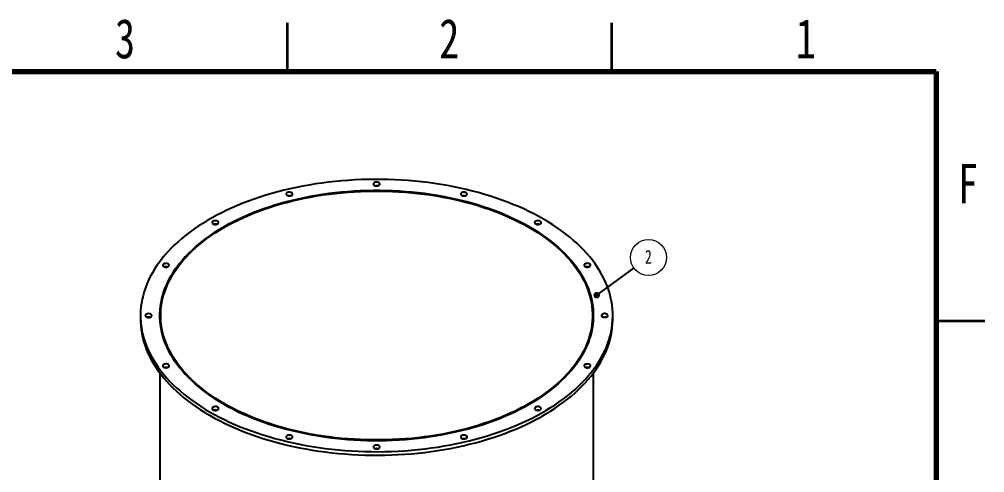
# Paper-space layout 'Sheet2' of a CAD drawing. Header units: millimetres. Extents: x 2 to 418, y 2 to 295.
# Drawn here: x 268.6 to 417.5, y 225 to 295 of the extents above; entities that cross this region are included whole.
import ezdxf

# ---------------------------------------------------------------- set-up
doc = ezdxf.new("R2010")
doc.units = ezdxf.units.MM
doc.styles.add('SLDTEXTSTYLE0', font='TXT', dxfattribs={"width": 0.75})
doc.dimstyles.new('SLDDIMSTYLE3', dxfattribs={"dimtxt": 0.18, "dimasz": 1, "dimexe": 0, "dimexo": 0.0625, "dimgap": 0, "dimtad": 0, "dimtih": 1, "dimtoh": 1, "dimdec": 0, "dimrnd": 1e-09, "dimzin": 0, "dimdsep": 46, "dimtxsty": 'Standard', "dimblk1": 'DOT', "dimblk2": 'DOT', "dimsah": 1, "dimcen": 0.09, "dimadec": 0, "dimazin": 0, "dimtfac": 1, "dimtdec": 0, "dimtofl": 0, "dimtmove": 0, "dimatfit": 3, "dimldrblk": 'DOT', "dimfxl": 1, "dimfrac": 2, "dimtolj": 1, "dimtzin": 0, "dimarcsym": 0})

# ---------------------------------------------------------------- blocks, each defined once
blk = doc.blocks.new('SW_NOTE_34')
at = {"color": 0, "linetype": 'Continuous', "lineweight": 0}
blk.add_circle((2.25, 1.64), 2.78, dxfattribs=at)
at = {"color": 0, "linetype": 'Continuous', "lineweight": 0, "insert": (2.23, 2.8), "char_height": 2.12, "attachment_point": 2, "style": 'SLDTEXTSTYLE0'}
blk.add_mtext('2', dxfattribs=at)
blk = doc.blocks.new('_DOT')
at = {"color": 0, "linetype": 'ByBlock', "lineweight": -2}
blk.add_line((-0.5, 0), (-1, 0), dxfattribs=at)
at = {"color": 0, "linetype": 'ByBlock', "const_width": 0.5}
blk.add_lwpolyline([(-0.25, 0, 1), (0.25, 0, 1)], format="xyb", close=True, dxfattribs=at)

psp = doc.layouts.new('Sheet2')

# ---------------------------------------------------------------- linework, layer by layer
at = {"color": 7, "linetype": 'Continuous', "lineweight": 35}
for p, q in [((310, 287), (310, 294.5)), ((360, 287), (360, 294.5)), ((410, 248.5), (417.5, 248.5))]:
    psp.add_line(p, q, dxfattribs=at)
at = {"color": 7, "linetype": 'Continuous', "lineweight": 70}
for p, q in [((10, 287), (410, 287)), ((410, 287), (410, 10))]:
    psp.add_line(p, q, dxfattribs=at)
at = {"color": 7, "linetype": 'Continuous', "lineweight": 25}
for p, q in [((287.32, 249.31), (287.32, 248.766)), ((360.153, 248.766), (360.153, 249.31)), ((290.32, 240.41), (290.32, 175.005)), ((357.153, 175.005), (357.153, 240.41))]:
    psp.add_line(p, q, dxfattribs=at)
at = {"color": 7, "linetype": 'Continuous', "lineweight": 25, "flags": 128}
for points in [[(349.487, 264.176), (348.748, 264.59), (347.989, 264.993), (347.211, 265.383), (346.413, 265.76), (345.598, 266.124), (344.765, 266.474), (343.915, 266.811), (343.049, 267.133), (342.168, 267.442), (341.272, 267.735), (340.361, 268.015), (339.438, 268.279), (338.502, 268.528), (337.554, 268.761), (336.595, 268.979), (335.625, 269.181), (334.647, 269.367), (333.659, 269.538), (332.663, 269.692), (331.661, 269.829), (330.652, 269.951), (329.637, 270.055), (328.618, 270.143), (327.595, 270.215), (326.568, 270.269), (325.54, 270.307), (324.51, 270.328), (323.479, 270.332), (322.449, 270.32), (321.419, 270.29), (320.392, 270.244), (319.367, 270.181), (318.346, 270.101), (317.329, 270.005), (316.317, 269.892), (315.311, 269.763), (314.311, 269.617), (313.32, 269.455), (312.336, 269.276), (311.362, 269.082), (310.398, 268.872), (309.444, 268.646), (308.502, 268.405), (307.572, 268.148), (306.655, 267.877), (305.752, 267.59), (304.863, 267.289), (303.989, 266.974), (303.131, 266.644), (302.29, 266.3), (301.466, 265.943), (300.659, 265.573), (299.871, 265.189), (299.102, 264.793), (298.353, 264.384), (297.624, 263.964), (296.917, 263.531), (296.23, 263.087), (295.566, 262.633), (294.924, 262.167), (294.305, 261.691), (293.71, 261.205), (293.139, 260.71), (292.593, 260.206), (292.071, 259.692), (291.575, 259.171), (291.104, 258.642), (290.66, 258.105), (290.242, 257.561), (289.851, 257.01), (289.487, 256.454), (289.151, 255.891), (288.842, 255.324), (288.561, 254.751), (288.308, 254.174), (288.084, 253.594), (287.888, 253.01), (287.721, 252.422), (287.583, 251.833), (287.474, 251.241), (287.394, 250.648), (287.343, 250.054), (287.321, 249.459), (287.328, 248.864), (287.365, 248.269), (287.43, 247.676), (287.525, 247.083), (287.649, 246.492), (287.801, 245.904), (287.983, 245.318), (288.193, 244.736), (288.431, 244.157), (288.698, 243.582), (288.993, 243.012), (289.315, 242.447), (289.666, 241.887), (290.043, 241.334), (290.448, 240.787), (290.879, 240.246), (291.336, 239.713), (291.82, 239.187), (292.329, 238.67), (292.863, 238.161), (293.422, 237.661), (294.005, 237.171), (294.612, 236.69), (295.242, 236.219), (295.895, 235.759), (296.571, 235.31), (297.268, 234.871), (297.986, 234.445), (298.725, 234.03), (299.484, 233.627), (300.263, 233.238), (301.06, 232.861), (301.876, 232.497), (302.709, 232.146), (303.558, 231.81), (304.424, 231.487), (305.306, 231.179), (306.202, 230.885), (307.112, 230.606), (308.036, 230.342), (308.972, 230.093), (309.92, 229.859), (310.879, 229.641), (311.848, 229.439), (312.827, 229.253), (313.815, 229.083), (314.81, 228.929), (315.813, 228.791), (316.822, 228.67), (317.836, 228.565), (318.856, 228.477), (319.879, 228.406), (320.905, 228.351), (321.934, 228.313), (322.964, 228.292), (323.994, 228.288), (325.025, 228.3), (326.054, 228.33), (327.082, 228.376), (328.107, 228.439), (329.128, 228.519), (330.145, 228.615), (331.157, 228.728), (332.163, 228.858), (333.162, 229.004), (334.154, 229.166), (335.137, 229.344), (336.111, 229.538), (337.076, 229.748), (338.029, 229.974), (338.971, 230.215), (339.901, 230.472), (340.818, 230.743), (341.721, 231.03), (342.61, 231.331), (343.484, 231.646), (344.342, 231.976), (345.184, 232.32), (346.008, 232.677), (346.814, 233.047), (347.602, 233.431), (348.371, 233.827), (349.12, 234.236), (349.849, 234.657), (350.557, 235.089), (351.243, 235.533), (351.908, 235.988), (352.549, 236.453), (353.168, 236.929), (353.763, 237.415), (354.334, 237.91), (354.881, 238.415), (355.403, 238.928), (355.899, 239.449), (356.369, 239.979), (356.814, 240.515), (357.232, 241.059), (357.623, 241.61), (357.987, 242.166), (358.323, 242.729), (358.632, 243.297), (358.913, 243.869), (359.165, 244.446), (359.389, 245.027), (359.585, 245.611), (359.752, 246.198), (359.89, 246.787), (359.999, 247.379), (360.08, 247.972), (360.131, 248.567), (360.153, 249.161), (360.145, 249.756), (360.109, 250.351), (360.043, 250.945), (359.949, 251.537), (359.825, 252.128), (359.672, 252.716), (359.491, 253.302), (359.281, 253.885), (359.042, 254.463), (358.776, 255.038), (358.481, 255.608), (358.158, 256.173), (357.808, 256.733), (357.43, 257.286), (357.026, 257.834), (356.595, 258.374), (356.137, 258.907), (355.654, 259.433), (355.145, 259.95), (354.611, 260.459), (354.052, 260.959), (353.469, 261.449), (352.862, 261.93), (352.231, 262.401), (351.578, 262.861), (350.903, 263.311), (350.206, 263.749), (349.487, 264.176)], [(324.237, 269.611), (324.221, 269.683), (324.175, 269.75), (324.101, 269.809), (324.005, 269.855), (323.891, 269.886), (323.768, 269.899), (323.643, 269.895), (323.524, 269.873), (323.418, 269.834), (323.332, 269.781), (323.272, 269.718), (323.241, 269.648), (323.241, 269.575), (323.272, 269.505), (323.332, 269.442), (323.418, 269.389), (323.524, 269.35), (323.643, 269.328), (323.768, 269.323), (323.891, 269.337), (324.005, 269.368), (324.101, 269.414), (324.175, 269.472), (324.221, 269.54), (324.237, 269.611)], [(347.366, 235.669), (346.655, 235.271), (345.925, 234.885), (345.174, 234.512), (344.405, 234.152), (343.618, 233.805), (342.814, 233.471), (341.992, 233.152), (341.155, 232.847), (340.302, 232.556), (339.435, 232.28), (338.554, 232.019), (337.659, 231.773), (336.753, 231.543), (335.835, 231.328), (334.907, 231.129), (333.969, 230.946), (333.022, 230.779), (332.066, 230.628), (331.104, 230.494), (330.135, 230.376), (329.16, 230.275), (328.18, 230.19), (327.197, 230.123), (326.21, 230.072), (325.222, 230.038), (324.232, 230.021), (323.242, 230.021), (322.252, 230.038), (321.263, 230.072), (320.277, 230.123), (319.293, 230.19), (318.314, 230.275), (317.339, 230.376), (316.37, 230.494), (315.407, 230.628), (314.452, 230.779), (313.505, 230.946), (312.566, 231.129), (311.638, 231.328), (310.72, 231.543), (309.814, 231.773), (308.92, 232.019), (308.039, 232.28), (307.172, 232.556), (306.319, 232.847), (305.481, 233.152), (304.66, 233.471), (303.855, 233.805), (303.068, 234.152), (302.299, 234.512), (301.549, 234.885), (300.818, 235.271), (300.108, 235.669), (299.418, 236.08), (298.749, 236.501), (298.103, 236.934), (297.479, 237.378), (296.878, 237.833), (296.3, 238.297), (295.747, 238.772), (295.219, 239.255), (294.715, 239.747), (294.237, 240.248), (293.785, 240.757), (293.359, 241.273), (292.959, 241.796), (292.587, 242.326), (292.242, 242.862), (291.925, 243.403), (291.636, 243.95), (291.375, 244.502), (291.142, 245.057), (290.938, 245.617), (290.763, 246.179), (290.617, 246.745), (290.5, 247.313), (290.412, 247.882), (290.353, 248.453), (290.324, 249.024), (290.324, 249.596), (290.353, 250.167), (290.412, 250.738), (290.5, 251.308), (290.617, 251.875), (290.763, 252.441), (290.938, 253.003), (291.142, 253.563), (291.375, 254.119), (291.636, 254.67), (291.925, 255.217), (292.242, 255.759), (292.587, 256.295), (292.959, 256.824), (293.359, 257.348), (293.785, 257.864), (294.237, 258.372), (294.715, 258.873), (295.219, 259.365), (295.747, 259.849), (296.3, 260.323), (296.878, 260.787), (297.479, 261.242), (298.103, 261.686), (298.749, 262.119), (299.418, 262.541), (300.108, 262.951), (300.818, 263.349), (301.549, 263.735), (302.299, 264.108), (303.068, 264.469), (303.855, 264.815), (304.66, 265.149), (305.481, 265.468), (306.319, 265.773), (307.172, 266.064), (308.039, 266.34), (308.92, 266.601), (309.814, 266.847), (310.72, 267.078), (311.638, 267.292), (312.566, 267.491), (313.505, 267.675), (314.452, 267.842), (315.407, 267.992), (316.37, 268.127), (317.339, 268.244), (318.314, 268.345), (319.293, 268.43), (320.277, 268.497), (321.263, 268.548), (322.252, 268.582), (323.242, 268.599), (324.232, 268.599), (325.222, 268.582), (326.21, 268.548), (327.197, 268.497), (328.18, 268.43), (329.16, 268.345), (330.135, 268.244), (331.104, 268.127), (332.066, 267.992), (333.022, 267.842), (333.969, 267.675), (334.907, 267.491), (335.835, 267.292), (336.753, 267.078), (337.659, 266.847), (338.554, 266.601), (339.435, 266.34), (340.302, 266.064), (341.155, 265.773), (341.992, 265.468), (342.814, 265.149), (343.618, 264.815), (344.405, 264.469), (345.174, 264.108), (345.925, 263.735), (346.655, 263.349), (347.366, 262.951), (348.056, 262.541), (348.724, 262.119), (349.371, 261.686), (349.995, 261.242), (350.596, 260.787), (351.173, 260.323), (351.726, 259.849), (352.255, 259.365), (352.759, 258.873), (353.237, 258.372), (353.689, 257.864), (354.115, 257.348), (354.514, 256.824), (354.886, 256.295), (355.231, 255.759), (355.548, 255.217), (355.838, 254.67), (356.099, 254.119), (356.331, 253.563), (356.535, 253.003), (356.71, 252.441), (356.857, 251.875), (356.974, 251.308), (357.062, 250.738), (357.12, 250.167), (357.15, 249.596), (357.15, 249.024), (357.12, 248.453), (357.062, 247.882), (356.974, 247.313), (356.857, 246.745), (356.71, 246.179), (356.535, 245.617), (356.331, 245.057), (356.099, 244.502), (355.838, 243.95), (355.548, 243.403), (355.231, 242.862), (354.886, 242.326), (354.514, 241.796), (354.115, 241.273), (353.689, 240.757), (353.237, 240.248), (352.759, 239.747), (352.255, 239.255), (351.726, 238.772), (351.173, 238.297), (350.596, 237.833), (349.995, 237.378), (349.371, 236.934), (348.724, 236.501), (348.056, 236.08), (347.366, 235.669)], [(347.366, 262.951), (346.655, 263.349), (345.925, 263.735), (345.174, 264.108), (344.405, 264.469), (343.618, 264.815), (342.814, 265.149), (341.992, 265.468), (341.155, 265.773), (340.302, 266.064), (339.435, 266.34), (338.554, 266.601), (337.659, 266.847), (336.753, 267.078), (335.835, 267.292), (334.907, 267.491), (333.969, 267.675), (333.022, 267.842), (332.066, 267.992), (331.104, 268.127), (330.135, 268.244), (329.16, 268.345), (328.18, 268.43), (327.197, 268.497), (326.21, 268.548), (325.222, 268.582), (324.232, 268.599), (323.242, 268.599), (322.252, 268.582), (321.263, 268.548), (320.277, 268.497), (319.293, 268.43), (318.314, 268.345), (317.339, 268.244), (316.37, 268.127), (315.407, 267.992), (314.452, 267.842), (313.505, 267.675), (312.566, 267.491), (311.638, 267.292), (310.72, 267.078), (309.814, 266.847), (308.92, 266.601), (308.039, 266.34), (307.172, 266.064), (306.319, 265.773), (305.481, 265.468), (304.66, 265.149), (303.855, 264.815), (303.068, 264.469), (302.299, 264.108), (301.549, 263.735), (300.818, 263.349), (300.108, 262.951), (299.418, 262.541), (298.749, 262.119), (298.103, 261.686), (297.479, 261.242), (296.878, 260.787), (296.3, 260.323), (295.747, 259.849), (295.219, 259.365), (294.715, 258.873), (294.237, 258.372), (293.785, 257.864), (293.359, 257.348), (292.959, 256.824), (292.587, 256.295), (292.242, 255.759), (291.925, 255.217), (291.636, 254.67), (291.375, 254.119), (291.142, 253.563), (290.938, 253.003), (290.763, 252.441), (290.617, 251.875), (290.5, 251.308), (290.412, 250.738), (290.353, 250.167), (290.324, 249.596), (290.324, 249.024), (290.353, 248.453), (290.412, 247.882), (290.5, 247.313), (290.617, 246.745), (290.763, 246.179), (290.938, 245.617), (291.142, 245.057), (291.375, 244.502), (291.636, 243.95), (291.925, 243.403), (292.242, 242.862), (292.587, 242.326), (292.959, 241.796), (293.359, 241.273), (293.785, 240.757), (294.237, 240.248), (294.715, 239.747), (295.219, 239.255), (295.747, 238.772), (296.3, 238.297), (296.878, 237.833), (297.479, 237.378), (298.103, 236.934), (298.749, 236.501), (299.418, 236.08), (300.108, 235.669), (300.818, 235.271), (301.549, 234.885), (302.299, 234.512), (303.068, 234.152), (303.855, 233.805), (304.66, 233.471), (305.481, 233.152), (306.319, 232.847), (307.172, 232.556), (308.039, 232.28), (308.92, 232.019), (309.814, 231.773), (310.72, 231.543), (311.638, 231.328), (312.566, 231.129), (313.505, 230.946), (314.452, 230.779), (315.407, 230.628), (316.37, 230.494), (317.339, 230.376), (318.314, 230.275), (319.293, 230.19), (320.277, 230.123), (321.263, 230.072), (322.252, 230.038), (323.242, 230.021), (324.232, 230.021), (325.222, 230.038), (326.21, 230.072), (327.197, 230.123), (328.18, 230.19), (329.16, 230.275), (330.135, 230.376), (331.104, 230.494), (332.066, 230.628), (333.022, 230.779), (333.969, 230.946), (334.907, 231.129), (335.835, 231.328), (336.753, 231.543), (337.659, 231.773), (338.554, 232.019), (339.435, 232.28), (340.302, 232.556), (341.155, 232.847), (341.992, 233.152), (342.814, 233.471), (343.618, 233.805), (344.405, 234.152), (345.174, 234.512), (345.925, 234.885), (346.655, 235.271), (347.366, 235.669), (348.056, 236.08), (348.724, 236.501), (349.371, 236.934), (349.995, 237.378), (350.596, 237.833), (351.173, 238.297), (351.726, 238.772), (352.255, 239.255), (352.759, 239.747), (353.237, 240.248), (353.689, 240.757), (354.115, 241.273), (354.514, 241.796), (354.886, 242.326), (355.231, 242.862), (355.548, 243.403), (355.838, 243.95), (356.099, 244.502), (356.331, 245.057), (356.535, 245.617), (356.71, 246.179), (356.857, 246.745), (356.974, 247.313), (357.062, 247.882), (357.12, 248.453), (357.15, 249.024), (357.15, 249.596), (357.12, 250.167), (357.062, 250.738), (356.974, 251.308), (356.857, 251.875), (356.71, 252.441), (356.535, 253.003), (356.331, 253.563), (356.099, 254.119), (355.838, 254.67), (355.548, 255.217), (355.231, 255.759), (354.886, 256.295), (354.514, 256.824), (354.115, 257.348), (353.689, 257.864), (353.237, 258.372), (352.759, 258.873), (352.255, 259.365), (351.726, 259.849), (351.173, 260.323), (350.596, 260.787), (349.995, 261.242), (349.371, 261.686), (348.724, 262.119), (348.056, 262.541), (347.366, 262.951)], [(347.278, 235.72), (346.57, 235.324), (345.842, 234.939), (345.094, 234.567), (344.328, 234.208), (343.544, 233.863), (342.742, 233.531), (341.924, 233.213), (341.09, 232.908), (340.24, 232.619), (339.376, 232.344), (338.498, 232.084), (337.607, 231.839), (336.704, 231.609), (335.79, 231.395), (334.865, 231.197), (333.931, 231.014), (332.987, 230.848), (332.035, 230.698), (331.076, 230.564), (330.111, 230.447), (329.14, 230.346), (328.164, 230.262), (327.184, 230.195), (326.201, 230.144), (325.216, 230.11), (324.23, 230.093), (323.243, 230.093), (322.257, 230.11), (321.272, 230.144), (320.29, 230.195), (319.31, 230.262), (318.334, 230.346), (317.363, 230.447), (316.397, 230.564), (315.438, 230.698), (314.487, 230.848), (313.543, 231.014), (312.608, 231.197), (311.683, 231.395), (310.769, 231.609), (309.866, 231.839), (308.975, 232.084), (308.098, 232.344), (307.234, 232.619), (306.384, 232.908), (305.55, 233.213), (304.731, 233.531), (303.93, 233.863), (303.145, 234.208), (302.379, 234.567), (301.632, 234.939), (300.904, 235.324), (300.196, 235.72), (299.509, 236.129), (298.843, 236.549), (298.199, 236.981), (297.577, 237.423), (296.978, 237.876), (296.403, 238.339), (295.852, 238.811), (295.325, 239.293), (294.823, 239.783), (294.347, 240.282), (293.897, 240.789), (293.472, 241.303), (293.075, 241.824), (292.704, 242.352), (292.36, 242.886), (292.044, 243.425), (291.756, 243.97), (291.496, 244.52), (291.264, 245.073), (291.061, 245.631), (290.886, 246.191), (290.741, 246.754), (290.624, 247.32), (290.536, 247.887), (290.478, 248.456), (290.449, 249.025), (290.449, 249.595), (290.478, 250.164), (290.536, 250.733), (290.624, 251.3), (290.741, 251.866), (290.886, 252.429), (291.061, 252.99), (291.264, 253.547), (291.496, 254.101), (291.756, 254.65), (292.044, 255.195), (292.36, 255.734), (292.704, 256.268), (293.075, 256.796), (293.472, 257.317), (293.897, 257.832), (294.347, 258.338), (294.823, 258.837), (295.325, 259.328), (295.852, 259.809), (296.403, 260.282), (296.978, 260.744), (297.577, 261.197), (298.199, 261.64), (298.843, 262.071), (299.509, 262.491), (300.196, 262.9), (300.904, 263.297), (301.632, 263.681), (302.379, 264.053), (303.145, 264.412), (303.93, 264.757), (304.731, 265.09), (305.55, 265.408), (306.384, 265.712), (307.234, 266.001), (308.098, 266.276), (308.975, 266.536), (309.866, 266.781), (310.769, 267.011), (311.683, 267.225), (312.608, 267.423), (313.543, 267.606), (314.487, 267.772), (315.438, 267.922), (316.397, 268.056), (317.363, 268.173), (318.334, 268.274), (319.31, 268.358), (320.29, 268.426), (321.272, 268.476), (322.257, 268.51), (323.243, 268.527), (324.23, 268.527), (325.216, 268.51), (326.201, 268.476), (327.184, 268.426), (328.164, 268.358), (329.14, 268.274), (330.111, 268.173), (331.076, 268.056), (332.035, 267.922), (332.987, 267.772), (333.931, 267.606), (334.865, 267.423), (335.79, 267.225), (336.704, 267.011), (337.607, 266.781), (338.498, 266.536), (339.376, 266.276), (340.24, 266.001), (341.09, 265.712), (341.924, 265.408), (342.742, 265.09), (343.544, 264.757), (344.328, 264.412), (345.094, 264.053), (345.842, 263.681), (346.57, 263.297), (347.278, 262.9), (347.965, 262.491), (348.631, 262.071), (349.275, 261.64), (349.897, 261.197), (350.495, 260.744), (351.07, 260.282), (351.622, 259.809), (352.148, 259.328), (352.65, 258.837), (353.126, 258.338), (353.577, 257.832), (354.001, 257.317), (354.399, 256.796), (354.77, 256.268), (355.113, 255.734), (355.429, 255.195), (355.718, 254.65), (355.978, 254.101), (356.209, 253.547), (356.413, 252.99), (356.587, 252.429), (356.733, 251.866), (356.849, 251.3), (356.937, 250.733), (356.996, 250.164), (357.025, 249.595), (357.025, 249.025), (356.996, 248.456), (356.937, 247.887), (356.849, 247.32), (356.733, 246.754), (356.587, 246.191), (356.413, 245.631), (356.209, 245.073), (355.978, 244.52), (355.718, 243.97), (355.429, 243.425), (355.113, 242.886), (354.77, 242.352), (354.399, 241.824), (354.001, 241.303), (353.577, 240.789), (353.126, 240.282), (352.65, 239.783), (352.148, 239.293), (351.622, 238.811), (351.07, 238.339), (350.495, 237.876), (349.897, 237.423), (349.275, 236.981), (348.631, 236.549), (347.965, 236.129), (347.278, 235.72)], [(310.741, 268.177), (310.679, 268.239), (310.592, 268.291), (310.485, 268.329), (310.365, 268.35), (310.24, 268.354), (310.117, 268.339), (310.005, 268.307), (309.909, 268.26), (309.837, 268.201), (309.793, 268.133), (309.779, 268.062), (309.797, 267.99), (309.845, 267.923), (309.92, 267.865), (310.018, 267.82), (310.132, 267.79), (310.256, 267.778), (310.38, 267.783), (310.499, 267.807), (310.604, 267.847), (310.688, 267.9), (310.747, 267.964), (310.776, 268.034), (310.774, 268.107), (310.741, 268.177)], [(337.656, 267.956), (337.689, 268.025), (337.691, 268.098), (337.662, 268.168), (337.604, 268.232), (337.519, 268.286), (337.414, 268.325), (337.296, 268.349), (337.171, 268.354), (337.047, 268.342), (336.933, 268.312), (336.835, 268.267), (336.76, 268.209), (336.712, 268.142), (336.695, 268.071), (336.708, 267.999), (336.753, 267.931), (336.825, 267.872), (336.92, 267.825), (337.033, 267.793), (337.155, 267.778), (337.28, 267.782), (337.4, 267.803), (337.507, 267.841), (337.594, 267.893), (337.656, 267.956)], [(299.224, 263.869), (299.125, 263.914), (299.01, 263.942), (298.886, 263.954), (298.761, 263.947), (298.643, 263.922), (298.54, 263.882), (298.457, 263.828), (298.4, 263.763), (298.372, 263.692), (298.376, 263.62), (298.411, 263.551), (298.475, 263.488), (298.564, 263.437), (298.672, 263.4), (298.792, 263.38), (298.917, 263.378), (299.04, 263.394), (299.151, 263.427), (299.245, 263.474), (299.316, 263.534), (299.358, 263.602), (299.37, 263.674), (299.35, 263.746), (299.301, 263.812), (299.224, 263.869)], [(348.957, 263.461), (349.034, 263.518), (349.084, 263.585), (349.103, 263.656), (349.091, 263.728), (349.049, 263.796), (348.978, 263.856), (348.884, 263.904), (348.773, 263.937), (348.65, 263.953), (348.525, 263.95), (348.405, 263.93), (348.297, 263.893), (348.208, 263.842), (348.144, 263.78), (348.11, 263.71), (348.106, 263.638), (348.133, 263.568), (348.19, 263.503), (348.273, 263.449), (348.376, 263.408), (348.494, 263.384), (348.619, 263.377), (348.743, 263.388), (348.858, 263.417), (348.957, 263.461)], [(291.438, 257.346), (291.317, 257.365), (291.192, 257.366), (291.07, 257.349), (290.959, 257.315), (290.867, 257.267), (290.798, 257.206), (290.757, 257.138), (290.748, 257.065), (290.769, 256.994), (290.821, 256.928), (290.899, 256.872), (290.999, 256.828), (291.115, 256.801), (291.239, 256.79), (291.364, 256.798), (291.481, 256.824), (291.584, 256.866), (291.665, 256.921), (291.72, 256.986), (291.745, 257.056), (291.74, 257.129), (291.703, 257.198), (291.637, 257.26), (291.547, 257.31), (291.438, 257.346)], [(356.418, 256.812), (356.527, 256.848), (356.617, 256.899), (356.682, 256.96), (356.719, 257.029), (356.725, 257.102), (356.7, 257.173), (356.644, 257.238), (356.563, 257.293), (356.46, 257.334), (356.343, 257.36), (356.219, 257.368), (356.095, 257.357), (355.979, 257.33), (355.879, 257.286), (355.8, 257.23), (355.749, 257.164), (355.727, 257.093), (355.737, 257.021), (355.778, 256.952), (355.846, 256.892), (355.939, 256.843), (356.05, 256.809), (356.172, 256.792), (356.297, 256.793), (356.418, 256.812)], [(287.32, 248.766), (287.328, 248.32), (287.365, 247.725), (287.43, 247.131), (287.525, 246.539), (287.649, 245.948), (287.801, 245.36), (287.983, 244.774), (288.193, 244.191), (288.431, 243.613), (288.698, 243.038), (288.993, 242.468), (289.315, 241.903), (289.666, 241.343), (290.043, 240.789), (290.448, 240.242), (290.879, 239.702), (291.336, 239.169), (291.82, 238.643), (292.329, 238.126), (292.863, 237.617), (293.422, 237.117), (294.005, 236.626), (294.612, 236.146), (295.242, 235.675), (295.895, 235.215), (296.571, 234.765), (297.268, 234.327), (297.986, 233.9), (298.725, 233.486), (299.484, 233.083), (300.263, 232.693), (301.06, 232.316), (301.876, 231.952), (302.709, 231.602), (303.558, 231.265), (304.424, 230.943), (305.306, 230.634), (306.202, 230.34), (307.112, 230.061), (308.036, 229.797), (308.972, 229.548), (309.92, 229.315), (310.879, 229.097), (311.848, 228.895), (312.827, 228.708), (313.815, 228.538), (314.81, 228.384), (315.813, 228.247), (316.822, 228.125), (317.836, 228.021), (318.856, 227.933), (319.879, 227.861), (320.905, 227.807), (321.934, 227.769), (322.964, 227.748), (323.994, 227.743), (325.025, 227.756), (326.054, 227.785), (327.082, 227.832), (328.107, 227.895), (329.128, 227.975), (330.145, 228.071), (331.157, 228.184), (332.163, 228.313), (333.162, 228.459), (334.154, 228.621), (335.137, 228.8), (336.111, 228.994), (337.076, 229.204), (338.029, 229.43), (338.971, 229.671), (339.901, 229.927), (340.818, 230.199), (341.721, 230.485), (342.61, 230.787), (343.484, 231.102), (344.342, 231.432), (345.184, 231.775), (346.008, 232.133), (346.814, 232.503), (347.602, 232.887), (348.371, 233.283), (349.12, 233.691), (349.849, 234.112), (350.557, 234.545), (351.243, 234.988), (351.908, 235.443), (352.549, 235.909), (353.168, 236.385), (353.763, 236.871), (354.334, 237.366), (354.881, 237.87), (355.403, 238.383), (355.899, 238.905), (356.369, 239.434), (356.814, 239.971), (357.232, 240.515), (357.623, 241.065), (357.987, 241.622), (358.323, 242.184), (358.632, 242.752), (358.913, 243.325), (359.165, 243.901), (359.389, 244.482), (359.585, 245.066), (359.752, 245.653), (359.89, 246.243), (359.999, 246.835), (360.08, 247.428), (360.131, 248.022), (360.153, 248.617), (360.153, 248.766)], [(288.57, 249.599), (288.446, 249.59), (288.329, 249.563), (288.228, 249.521), (288.148, 249.465), (288.095, 249.399), (288.071, 249.328), (288.079, 249.256), (288.118, 249.187), (288.185, 249.126), (288.276, 249.077), (288.386, 249.042), (288.507, 249.024), (288.633, 249.024), (288.754, 249.042), (288.864, 249.077), (288.955, 249.126), (289.023, 249.187), (289.061, 249.256), (289.069, 249.328), (289.046, 249.399), (288.992, 249.465), (288.912, 249.521), (288.811, 249.563), (288.694, 249.59), (288.57, 249.599)], [(288.57, 249.054), (288.446, 249.045), (288.404, 249.038)], [(288.737, 249.038), (288.694, 249.045), (288.57, 249.054)], [(358.903, 249.021), (359.028, 249.031), (359.144, 249.057), (359.246, 249.1), (359.326, 249.155), (359.379, 249.221), (359.402, 249.292), (359.395, 249.364), (359.356, 249.433), (359.289, 249.494), (359.197, 249.544), (359.087, 249.578), (358.966, 249.596), (358.841, 249.596), (358.719, 249.578), (358.61, 249.544), (358.518, 249.494), (358.451, 249.433), (358.412, 249.364), (358.404, 249.292), (358.428, 249.221), (358.481, 249.155), (358.561, 249.1), (358.663, 249.057), (358.779, 249.031), (358.903, 249.021)], [(291.056, 241.808), (290.947, 241.772), (290.857, 241.722), (290.791, 241.66), (290.754, 241.591), (290.749, 241.519), (290.774, 241.448), (290.829, 241.383), (290.91, 241.328), (291.013, 241.286), (291.13, 241.26), (291.255, 241.253), (291.379, 241.263), (291.495, 241.29), (291.595, 241.334), (291.673, 241.39), (291.725, 241.456), (291.746, 241.528), (291.737, 241.6), (291.696, 241.668), (291.627, 241.729), (291.535, 241.777), (291.424, 241.811), (291.302, 241.828), (291.177, 241.827), (291.056, 241.808)], [(356.035, 241.274), (356.156, 241.255), (356.281, 241.254), (356.403, 241.271), (356.514, 241.305), (356.607, 241.354), (356.676, 241.414), (356.716, 241.483), (356.726, 241.555), (356.704, 241.626), (356.653, 241.692), (356.574, 241.748), (356.474, 241.792), (356.358, 241.82), (356.234, 241.83), (356.11, 241.822), (355.993, 241.796), (355.89, 241.755), (355.809, 241.7), (355.753, 241.635), (355.728, 241.564), (355.734, 241.492), (355.771, 241.422), (355.836, 241.361), (355.926, 241.31), (356.035, 241.274)], [(298.517, 235.159), (298.44, 235.102), (298.39, 235.035), (298.37, 234.964), (298.382, 234.892), (298.425, 234.824), (298.495, 234.764), (298.589, 234.716), (298.701, 234.683), (298.823, 234.668), (298.948, 234.67), (299.069, 234.69), (299.177, 234.727), (299.265, 234.778), (299.329, 234.84), (299.364, 234.91), (299.368, 234.982), (299.341, 235.053), (299.284, 235.117), (299.201, 235.171), (299.097, 235.212), (298.979, 235.237), (298.854, 235.243), (298.731, 235.232), (298.616, 235.203), (298.517, 235.159)], [(348.25, 234.751), (348.349, 234.706), (348.464, 234.678), (348.588, 234.666), (348.712, 234.673), (348.83, 234.698), (348.934, 234.738), (349.017, 234.793), (349.074, 234.857), (349.101, 234.928), (349.097, 235), (349.062, 235.07), (348.998, 235.132), (348.91, 235.183), (348.802, 235.22), (348.682, 235.24), (348.556, 235.242), (348.434, 235.227), (348.322, 235.194), (348.228, 235.146), (348.158, 235.086), (348.115, 235.018), (348.104, 234.946), (348.123, 234.874), (348.173, 234.808), (348.25, 234.751)], [(309.817, 230.665), (309.784, 230.595), (309.782, 230.522), (309.811, 230.452), (309.87, 230.388), (309.954, 230.335), (310.059, 230.295), (310.178, 230.272), (310.303, 230.266), (310.426, 230.278), (310.54, 230.308), (310.638, 230.353), (310.713, 230.411), (310.761, 230.478), (310.779, 230.55), (310.765, 230.622), (310.721, 230.689), (310.649, 230.748), (310.554, 230.795), (310.441, 230.827), (310.318, 230.842), (310.193, 230.839), (310.073, 230.817), (309.966, 230.779), (309.879, 230.727), (309.817, 230.665)], [(336.733, 230.444), (336.795, 230.381), (336.882, 230.329), (336.989, 230.291), (337.109, 230.27), (337.234, 230.266), (337.356, 230.281), (337.469, 230.313), (337.564, 230.36), (337.636, 230.419), (337.681, 230.487), (337.694, 230.559), (337.677, 230.63), (337.629, 230.697), (337.554, 230.755), (337.456, 230.8), (337.341, 230.83), (337.218, 230.842), (337.093, 230.837), (336.974, 230.813), (336.87, 230.774), (336.785, 230.72), (336.727, 230.656), (336.697, 230.586), (336.699, 230.514), (336.733, 230.444)], [(323.237, 229.009), (323.252, 228.937), (323.299, 228.87), (323.372, 228.811), (323.469, 228.765), (323.582, 228.734), (323.705, 228.721), (323.83, 228.725), (323.95, 228.748), (324.055, 228.786), (324.141, 228.839), (324.202, 228.903), (324.233, 228.973), (324.233, 229.045), (324.202, 229.115), (324.141, 229.178), (324.055, 229.231), (323.95, 229.27), (323.83, 229.292), (323.705, 229.297), (323.582, 229.283), (323.469, 229.253), (323.372, 229.206), (323.299, 229.148), (323.252, 229.081), (323.237, 229.009)]]:
    psp.add_lwpolyline(points, dxfattribs=at)
at = {"color": 7, "linetype": 'Continuous', "lineweight": 25}
for centre, radius, start, end in [((323.737, 268.513), 0.843, 78.61454, 101.38546), ((310.279, 266.968), 0.843, 78.61033, 101.38967), ((337.194, 266.967), 0.843, 78.61781, 101.38219), ((298.87, 262.566), 0.844, 78.62015, 101.37985), ((348.603, 262.562), 0.847, 78.67044, 101.32956), ((291.247, 255.976), 0.847, 78.67184, 101.32816), ((356.227, 255.98), 0.844, 78.62155, 101.37845), ((358.903, 248.207), 0.847, 78.67231, 101.32769), ((291.247, 240.438), 0.847, 78.67184, 101.32816), ((356.227, 240.442), 0.844, 78.62155, 101.37845), ((298.87, 233.856), 0.844, 78.62015, 101.37985), ((348.603, 233.852), 0.847, 78.67044, 101.32956), ((310.279, 229.456), 0.843, 78.61033, 101.38967), ((337.194, 229.455), 0.843, 78.61781, 101.38219), ((323.737, 227.91), 0.843, 78.61454, 101.38546)]:
    psp.add_arc(centre, radius, start, end, dxfattribs=at)

# ---------------------------------------------------------------- block references
at = {"color": 7, "linetype": 'Continuous', "lineweight": 0}
psp.add_blockref('SW_NOTE_34', (363.408, 256.626), dxfattribs=at)

# ---------------------------------------------------------------- texts
at = {"color": 7, "linetype": 'Continuous', "lineweight": 0, "char_height": 6.096, "attachment_point": 2, "style": 'SLDTEXTSTYLE0'}
for s, insert in [('3', (284.939, 295.114)), ('2', (334.939, 295.114)), ('1', (389.939, 295.114)), ('F', (414.937, 272.726))]:
    psp.add_mtext(s, dxfattribs=dict(at, insert=insert))

# ---------------------------------------------------------------- leaders
at = {"color": 7, "linetype": 'Continuous', "lineweight": 0}
psp.add_leader([(357.674, 252.446), (363.408, 256.626)], dimstyle='SLDDIMSTYLE3', dxfattribs=at)

doc.saveas('drawing.dxf')
